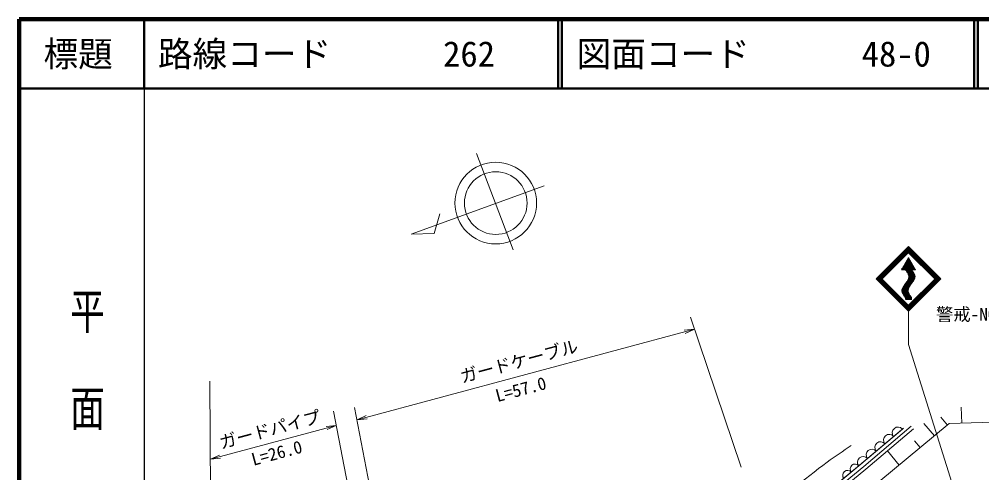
# Model space of a CAD drawing. Units: millimetres, scale not verified. Extents: x -199886483 to 680000, y -5525939 to 380000.
# Drawn here: x 40000 to 178835, y 314561 to 380000 of the extents above; entities that cross this region are included whole.
import ezdxf
from ezdxf.enums import TextEntityAlignment as Align

# ---------------------------------------------------------------- set-up
doc = ezdxf.new("R2010")
doc.units = ezdxf.units.MM
doc.header["$LTSCALE"] = 1000
for name, color, linetype, lineweight in [('M-BGD', 7, 'Continuous', 13), ('M-BMK-SRVR', 3, 'Continuous', 13), ('M-STR-STR3', 7, 'Continuous', 13), ('M-STR-STRC', 7, 'Continuous', 13), ('M-TTL', 2, 'Continuous', 140), ('M-TTL-BAND', 7, 'Continuous', 25), ('M-TTL-LINE', 7, 'Continuous', 50)]:
    doc.layers.add(name, color=color, linetype=linetype, lineweight=lineweight)
doc.layers.add('M-TTL-TXT', color=7, linetype='Continuous')
doc.styles.add('@ＭＳ ゴシック', font='')
doc.styles.add('ＭＳ ゴシック', font='')
doc.styles.get('@ＭＳ ゴシック').set_extended_font_data('@MS Gothic')
doc.styles.get('ＭＳ ゴシック').set_extended_font_data('MS Gothic')

# ---------------------------------------------------------------- blocks, each defined once
blk = doc.blocks.new('open_arrow')
at = {"color": 0, "linetype": 'Continuous', "lineweight": -2}
blk.add_lwpolyline([(7.5, 1.25), (0, 0), (7.5, -1.25)], dxfattribs=at)

msp = doc.modelspace()

# ---------------------------------------------------------------- linework, layer by layer
at = {"layer": 'M-BGD'}
for p, q in [((175877, 324006), (175947, 321716)), ((172919, 322598), (173877, 321445)), ((160915, 315407), (167546, 321005)), ((167388, 320871), (161093, 315558)), ((168652, 321275), (161812, 315471)), ((162029, 311595), (174138, 321661)), ((168975, 320894), (162132, 315087)), ((170497, 321685), (171996, 319881)), ((174138, 321661), (180463, 321854)), ((169131, 319177), (169956, 318185)), ((165228, 317714), (166929, 315668)), ((161812, 315471), (155227, 310060)), ((161093, 315558), (156795, 311946)), ((157890, 312912), (160915, 315407)), ((162132, 315087), (155557, 309684))]:
    msp.add_line(p, q, dxfattribs=at)
for centre, radius, start, end in [((166758, 320340), 824, 40.16771, 220.16771), ((165499, 319277), 824, 40.16771, 220.16771), ((162981, 317152), 824, 40.16771, 220.16771), ((164240, 318215), 824, 40.16771, 220.16771), ((161722, 316089), 824, 40.16771, 220.16771), ((160556, 315106), 702, 40.0469, 220.0469), ((159481, 314203), 702, 40.0469, 220.0469)]:
    msp.add_arc(centre, radius, start, end, dxfattribs=at)
msp.add_open_spline([(136268, 297742), (136702, 298509), (137135, 299275), (137480, 300092), (137821, 300902), (138076, 301762), (138545, 302487), (138954, 303118), (139525, 303646), (140119, 304137), (142123, 305793), (144379, 307013), (146506, 308431), (149998, 310759), (153142, 313618), (156548, 316098), (157679, 316921), (158839, 317704), (160000, 318486)], degree=3, knots=[0, 0, 0, 0, 1, 1, 1, 2, 2, 2, 3, 3, 3, 4, 4, 4, 5, 5, 5, 6, 6, 6, 6], dxfattribs=at)
at = {"layer": 'M-BMK-SRVR'}
for p, q in [((111264, 346750), (105959, 360613)), ((115713, 355979), (96539, 349007)), ((99831, 349076), (100670, 351915)), ((96539, 349007), (99831, 349076)), ((67501, 327754), (67646, 302434))]:
    msp.add_line(p, q, dxfattribs=at)
for radius in [5885, 4520]:
    msp.add_circle((108735, 353470), radius, dxfattribs=at)
at = {"layer": 'M-STR-STR3'}
for p, q in [((144124, 315352), (136811, 336992)), ((88719, 322197), (137388, 335286)), ((93423, 297751), (88373, 323998)), ((90471, 296932), (85332, 323445)), ((67566, 316509), (85730, 321393))]:
    msp.add_line(p, q, dxfattribs=at)
at = {"layer": 'M-STR-STRC'}
for p, q in [((168256, 347190), (163592, 342520)), ((168256, 347190), (172925, 342526)), ((168256, 347049), (163733, 342520)), ((168256, 346907), (163874, 342520)), ((168256, 346766), (164016, 342521)), ((168327, 346695), (164087, 342450)), ((168397, 346624), (164157, 342379)), ((168468, 346554), (164228, 342309)), ((168044, 346554), (172289, 342313)), ((168115, 346624), (172360, 342384)), ((168185, 346695), (172430, 342455)), ((168256, 347049), (172784, 342526)), ((168256, 346907), (172642, 342526)), ((168256, 346766), (172501, 342526)), ((167241, 343855), (168257, 345617)), ((167277, 343917), (168244, 344885)), ((167529, 344355), (168986, 344356)), ((167587, 344455), (168928, 344456)), ((167644, 344555), (168870, 344556)), ((167702, 344655), (168812, 344656)), ((167760, 344755), (168754, 344756)), ((167817, 344855), (168697, 344855)), ((167875, 344955), (168639, 344955)), ((167933, 345055), (168581, 345055)), ((167990, 345155), (168523, 345155)), ((168048, 345255), (168466, 345255)), ((168106, 345355), (168408, 345355)), ((168163, 345455), (168350, 345455)), ((168221, 345555), (168292, 345555)), ((169275, 343856), (168244, 344885)), ((169275, 343856), (168257, 345617)), ((167241, 343855), (169275, 343856)), ((167777, 343917), (167277, 343917)), ((167314, 343955), (169217, 343956)), ((167414, 344055), (169159, 344056)), ((167471, 344255), (169043, 344256)), ((167514, 344155), (169101, 344156)), ((167758, 343855), (168758, 343856)), ((167833, 343755), (168827, 343756)), ((167909, 343655), (168897, 343656)), ((167972, 343555), (168967, 343556)), ((168044, 343455), (169028, 343456)), ((168106, 343355), (169095, 343356)), ((168152, 343255), (169143, 343256)), ((168192, 343155), (169191, 343156)), ((168225, 343055), (169222, 343056)), ((168246, 342955), (169238, 342956)), ((168775, 343856), (168775, 343853)), ((163592, 342520), (168261, 337856)), ((163733, 342520), (168261, 337998)), ((163874, 342520), (168261, 338139)), ((164016, 342521), (168261, 338280)), ((164086, 342591), (168332, 338351)), ((164157, 342662), (168402, 338422)), ((164228, 342733), (168473, 338493)), ((167566, 341555), (168544, 341555)), ((167638, 341655), (168614, 341655)), ((167714, 341755), (168695, 341755)), ((167784, 341855), (168759, 341856)), ((167859, 341955), (168839, 341956)), ((167935, 342055), (168914, 342056)), ((168003, 342155), (168973, 342156)), ((172289, 342738), (168049, 338493)), ((168061, 342255), (169042, 342256)), ((172360, 342667), (168119, 338422)), ((168122, 342355), (169104, 342356)), ((168160, 342455), (169150, 342456)), ((172430, 342596), (168190, 338351)), ((168205, 342555), (169190, 342556)), ((168232, 342655), (169225, 342656)), ((168246, 342755), (169241, 342756)), ((168259, 342855), (169260, 342856)), ((172925, 342526), (168261, 337856)), ((172784, 342526), (168261, 337998)), ((172642, 342526), (168261, 338139)), ((172501, 342526), (168261, 338280)), ((167264, 340855), (168260, 340855)), ((167281, 340755), (168272, 340755)), ((167283, 340955), (168275, 340955)), ((167296, 340655), (168287, 340655)), ((167301, 341055), (168295, 341055)), ((167325, 340555), (168319, 340555)), ((167338, 341155), (168324, 341155)), ((167371, 340455), (168366, 340455)), ((167389, 341255), (168370, 341255)), ((167419, 340355), (168411, 340355)), ((167436, 341355), (168419, 341355)), ((167485, 340255), (168474, 340255)), ((167503, 341455), (168483, 341455)), ((167551, 340155), (168536, 340155)), ((167620, 340055), (168605, 340055)), ((167689, 339955), (168679, 339955)), ((167760, 339855), (168728, 339856)), ((167781, 339755), (168760, 339756)), ((167798, 339655), (168760, 339656)), ((167839, 339555), (168760, 339556)), ((168261, 337856), (168264, 333056)), ((177977, 302257), (168264, 333056))]:
    msp.add_line(p, q, dxfattribs=at)
at = {"layer": 'M-TTL'}
for p, q in [((40000, 380000), (40000, 20000)), ((680000, 380000), (40000, 380000))]:
    msp.add_line(p, q, dxfattribs=at)
at = {"layer": 'M-TTL-BAND'}
msp.add_line((58000, 370000), (58000, 20000), dxfattribs=at)
at = {"layer": 'M-TTL-LINE'}
for p, q in [((58000, 380000), (58000, 370000)), ((117750, 380000), (117750, 370000)), ((118250, 380000), (118250, 370000)), ((177750, 380000), (177750, 370000)), ((178250, 380000), (178250, 370000)), ((40000, 370000), (680000, 370000))]:
    msp.add_line(p, q, dxfattribs=at)

# ---------------------------------------------------------------- block references
at = {"layer": 'M-STR-STR3', "xscale": 193, "yscale": 193}
for p, rotation in [((137388, 335286), 195.1), ((88719, 322197), 15.1), ((85730, 321393), 195.1), ((67566, 316509), 15.1)]:
    msp.add_blockref('open_arrow', p, dxfattribs=dict(at, rotation=rotation))

# ---------------------------------------------------------------- texts
at = {"layer": 'M-STR-STR3', "style": 'ＭＳ ゴシック'}
for s, rotation, p in [('ガードケーブル', 14.977, (104015, 326973)), ('L=57.0', 14.898, (109114, 324222)), ('ガードパイプ', 14.966, (69284, 317453)), ('L=26.0', 15.068, (73914, 315025))]:
    msp.add_text(s, height=1833, rotation=rotation, dxfattribs=at).set_placement(p, align=Align.BOTTOM_LEFT)
at = {"layer": 'M-STR-STRC', "style": 'ＭＳ ゴシック'}
msp.add_text('警戒-NO-68', height=1833, rotation=0.035, dxfattribs=at).set_placement((172231, 335960), align=Align.BOTTOM_LEFT)
at = {"layer": 'M-TTL-BAND', "style": '@ＭＳ ゴシック', "width": 1.4}
msp.add_text('平  面  図', height=3666, rotation=270, dxfattribs=at).set_placement((49777, 306475), align=Align.MIDDLE_RIGHT)
at = {"layer": 'M-TTL-TXT', "style": 'ＭＳ ゴシック'}
msp.add_text('標題', height=3666, dxfattribs=at).set_placement((48500, 375000), align=Align.MIDDLE_CENTER)
for s, p in [('路線コード', (60000, 375000)), ('262', (101142, 375000)), ('図面コード', (120380, 375000)), ('48-0', (161521, 375000))]:
    msp.add_text(s, height=3666, dxfattribs=at).set_placement(p, align=Align.MIDDLE_LEFT)

doc.saveas('drawing.dxf')
